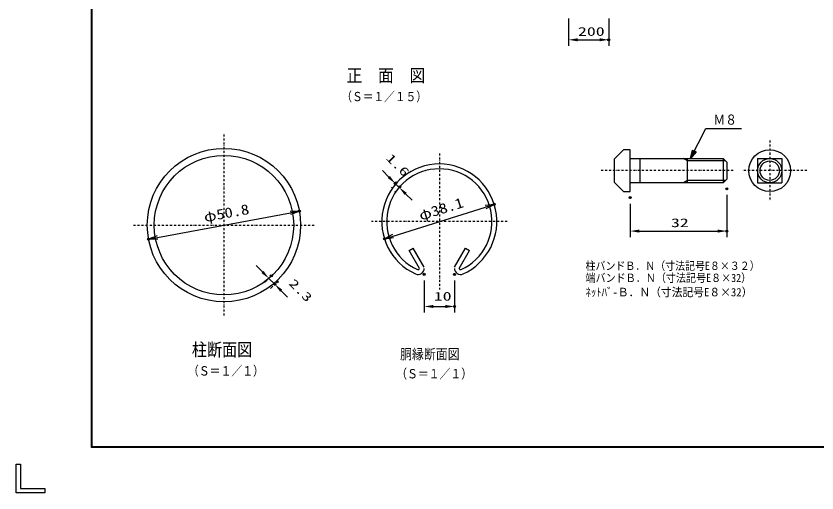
# Model space of a CAD drawing. Units: millimetres, scale not verified. Extents: x -4425 to 4425, y -3150 to 3150.
# Drawn here: x -4425 to -444, y -3150 to -782 of the extents above; entities that cross this region are included whole.
import ezdxf
from ezdxf.enums import TextEntityAlignment as Align

# ---------------------------------------------------------------- set-up
doc = ezdxf.new("R2010")
doc.units = ezdxf.units.MM
doc.header["$LTSCALE"] = 20
doc.header["$PDMODE"] = 32
doc.header["$PDSIZE"] = 10
doc.linetypes.add('USER1', pattern=[1.01, 0.5, -0.25, 0.01, -0.25])
for name, color, linetype, lineweight in [('0-0_12', 4, 'USER1', 25), ('0-1_2', 7, 'Continuous', 25), ('0-2_1', 7, 'Continuous', 25), ('0-3_0', 7, 'Continuous', 25), ('0-A_DWGBRD-SMEC0', 2, 'Continuous', 25), ('0-E_WAKU', 7, 'Continuous', 25)]:
    doc.layers.add(name, color=color, linetype=linetype, lineweight=lineweight)
doc.layers.add('0-9_DEFPOINTS', color=7, linetype='Continuous')
doc.styles.add('ＭＳ ゴシック', font='')
doc.styles.get('ＭＳ ゴシック').set_extended_font_data('MS Gothic')

# ---------------------------------------------------------------- blocks, each defined once
blk = doc.blocks.new('C8')
at = {"layer": '0-2_1', "color": 4}
for points in [[(70052.3, 39283.4), (71552.3, 42283.4), (75104.3, 42283.4)], [(70521.9, 39987.8), (70240.1, 39659.1), (70334, 40081.7)]]:
    blk.add_lwpolyline(points, dxfattribs=at)
blk.add_lwpolyline([(70615.8, 39940.9), (70052.3, 39283.4), (70240.1, 40128.7)], close=True, dxfattribs=at)
blk = doc.blocks.new('DARROWS')
at = {"layer": '0-3_0', "color": 2}
blk.add_line((0, 0), (-19.982, 0), dxfattribs=at)
blk.add_lwpolyline([(-20, -3.333), (0, 0), (-20, 3.333)], dxfattribs=at)

msp = doc.modelspace()

# ---------------------------------------------------------------- linework, layer by layer
at = {"layer": '0-0_12'}
for p, q in [((-3391.55, -1370.24), (-3391.55, -2270.28)), ((-3841.54, -1820.28), (-2941.55, -1820.28))]:
    msp.add_line(p, q, dxfattribs=at)
at = {"layer": '0-0_12', "color": 7, "linetype": 'Continuous'}
msp.add_circle((-3391.55, -1820.28), 381, dxfattribs=at)
at = {"layer": '0-1_2'}
for p, q in [((-1372.38, -1445.96), (-1405.39, -1445.96)), ((-1450.39, -1608.81), (-1450.39, -1490.96)), ((-1372.38, -1489.88), (-910.39, -1489.88)), ((-1087.39, -1609.88), (-1087.39, -1489.88)), ((-892.39, -1507.88), (-892.39, -1591.88)), ((-910.39, -1609.88), (-1372.38, -1609.88))]:
    msp.add_line(p, q, dxfattribs=at)
at = {"layer": '0-1_2', "color": 4}
for p, q in [((-898.39, -1501.88), (-1087.39, -1501.88)), ((-898.39, -1597.88), (-1087.39, -1597.88))]:
    msp.add_line(p, q, dxfattribs=at)
at = {"layer": '0-1_2'}
msp.add_lwpolyline([(-1405.38, -1653.81), (-1372.38, -1653.81), (-1372.38, -1445.96)], dxfattribs=at)
at = {"layer": '0-2_1', "color": 4, "linetype": 'USER1'}
for p, q in [((-679.15, -1399.88), (-679.15, -1699.88)), ((-2321.06, -1464.95), (-2321.06, -2139.95)), ((-860.69, -1549.88), (-1518.25, -1549.88)), ((-494.34, -1549.88), (-815.74, -1549.88)), ((-1983.56, -1802.45), (-2658.56, -1802.45))]:
    msp.add_line(p, q, dxfattribs=at)
at = {"layer": '0-2_1'}
for p, q in [((-1324.03, -1489.88), (-1324.03, -1609.88)), ((-1324.03, -1489.88), (-1324.03, -1609.88)), ((-910.39, -1489.88), (-910.39, -1609.88)), ((-910.39, -1489.88), (-892.39, -1507.88)), ((-910.39, -1489.88), (-892.39, -1507.88)), ((-739.15, -1489.88), (-619.15, -1489.88)), ((-739.15, -1489.88), (-739.15, -1609.88)), ((-619.15, -1489.88), (-619.15, -1609.88)), ((-910.39, -1609.88), (-892.39, -1591.88)), ((-910.39, -1609.88), (-892.39, -1591.88)), ((-1405.38, -1653.81), (-1450.38, -1608.81)), ((-739.15, -1609.88), (-619.15, -1609.88)), ((-739.15, -1609.88), (-619.15, -1609.88)), ((-2471.67, -1947.05), (-2450.89, -1935.04)), ((-2420.21, -2036.18), (-2471.67, -1947.05)), ((-2396.58, -2029.12), (-2450.89, -1935.04)), ((-2245.55, -2029.11), (-2191.23, -1935.04)), ((-2221.91, -2036.18), (-2170.45, -1947.04)), ((-2191.23, -1935.04), (-2170.45, -1947.04))]:
    msp.add_line(p, q, dxfattribs=at)
at = {"layer": '0-2_1', "color": 4}
for p, q in [((-1087.39, -1501.88), (-1108.17, -1489.88)), ((-1087.39, -1597.88), (-1108.17, -1609.88))]:
    msp.add_line(p, q, dxfattribs=at)
at = {"layer": '0-2_1'}
for centre, radius in [((-679.15, -1549.88), 103.95), ((-3391.55, -1820.28), 346.5), ((-679.15, -1549.88), 60)]:
    msp.add_circle(centre, radius, dxfattribs=at)
at = {"layer": '0-2_1', "color": 4}
msp.add_circle((-679.15, -1549.88), 48, dxfattribs=at)
msp.add_circle((-679.15, -1549.88), 48, dxfattribs=at)
at = {"layer": '0-2_1'}
for centre, radius, start, end in [((-2321.06, -1802.45), 285.75, 294.33142, 245.56897), ((-2321.06, -1802.45), 261.75, 294.33142, 245.56897), ((-2426.61, -2034.79), 30.55, 245.56751, 0.00064), ((-2426.61, -2034.79), 6.55, 245.56677, 347.70767), ((-2426.61, -2034.79), 6.55, 245.56677, 347.70767), ((-2215.51, -2034.79), 30.55, 179.99992, 294.43259), ((-2215.51, -2034.79), 6.55, 192.29338, 294.43329), ((-2215.51, -2034.79), 6.55, 192.29338, 294.43329)]:
    msp.add_arc(centre, radius, start, end, dxfattribs=at)
at = {"layer": '0-3_0', "color": 1}
for p, q in [((-1679.39, -794.69), (-1679.39, -930.15)), ((-1479.39, -794.69), (-1479.39, -930.15)), ((-2558.78, -1632.22), (-2561.24, -1634.67)), ((-2539.15, -1651.85), (-2541.6, -1654.3)), ((-3177.3, -2093.5), (-3189.57, -2105.76)), ((-2396.06, -2094.53), (-2396.06, -2254.1)), ((-2246.06, -2094.66), (-2246.06, -2254.1)), ((-3147.85, -2122.94), (-3160.12, -2135.21))]:
    msp.add_line(p, q, dxfattribs=at)
at = {"layer": '0-3_0', "color": 2}
for p, q in [((-1634.39, -900.15), (-1524.39, -900.15)), ((-2571.84, -1581.64), (-2603.66, -1549.82)), ((-2520.39, -1633.09), (-2540.02, -1613.46)), ((-2488.57, -1664.91), (-2456.75, -1696.73)), ((-2550.81, -1874.39), (-2091.31, -1730.51)), ((-3721.97, -1881.28), (-3061.14, -1759.27)), ((-3200.17, -2052.73), (-3231.99, -2020.91)), ((-3168.35, -2084.55), (-3138.91, -2114)), ((-3107.09, -2145.82), (-3075.27, -2177.64)), ((-2351.06, -2224.1), (-2291.06, -2224.1))]:
    msp.add_line(p, q, dxfattribs=at)
at = {"layer": '0-3_0'}
msp.add_line((-1405.39, -1445.96), (-1450.39, -1490.96), dxfattribs=at)
at = {"layer": '0-3_0', "color": 2}
for points in [[(-1634.39, -892.65), (-1679.39, -900.15), (-1634.39, -907.65)], [(-1524.39, -892.65), (-1479.39, -900.15), (-1524.39, -907.65)], [(-2566.54, -1576.34), (-2540.02, -1613.46), (-2577.15, -1586.94)], [(-2483.27, -1659.61), (-2520.39, -1633.09), (-2493.87, -1670.21)], [(-3194.87, -2047.43), (-3168.35, -2084.55), (-3205.48, -2058.04)], [(-3101.78, -2140.52), (-3138.91, -2114), (-3112.39, -2151.12)], [(-2351.06, -2216.6), (-2396.06, -2224.1), (-2351.06, -2231.6)], [(-2291.06, -2216.6), (-2246.06, -2224.1), (-2291.06, -2231.6)]]:
    msp.add_solid(points, dxfattribs=at)
at = {"layer": '0-9_DEFPOINTS'}
for p in [(-1479.39, -900.15), (-2540.02, -1613.46), (-2537.57, -1611.01), (-2517.93, -1630.63), (-892.39, -1639.88), (-1372.39, -1683.81), (-3016.89, -1751.11), (-2048.37, -1717.06), (-892.39, -1849.88), (-3766.22, -1889.45), (-2593.75, -1887.84), (-3156.09, -2072.29), (-2396.06, -2064.53), (-2246.06, -2064.66), (-3138.91, -2114), (-3126.63, -2101.73), (-2246.06, -2224.1)]:
    msp.add_point(p, dxfattribs=at)
at = {"layer": '0-A_DWGBRD-SMEC0', "color": 1}
for p, q in [((-892.39, -1669.88), (-892.39, -1879.88)), ((-1372.39, -1713.81), (-1372.39, -1879.88))]:
    msp.add_line(p, q, dxfattribs=at)
at = {"layer": '0-A_DWGBRD-SMEC0'}
msp.add_line((-1327.39, -1849.88), (-937.39, -1849.88), dxfattribs=at)
for points in [[(-1327.39, -1842.38), (-1372.39, -1849.88), (-1327.39, -1857.38)], [(-937.39, -1842.38), (-892.39, -1849.88), (-937.39, -1857.38)]]:
    msp.add_solid(points, dxfattribs=at)
at = {"layer": '0-E_WAKU'}
for p, q in [((-4048, -2923), (-4048, 2923)), ((-4403.51, -3006.75), (-4403.51, -3128.51)), ((-4281.75, -3150), (-4425, -3150))]:
    msp.add_line(p, q, dxfattribs=at)
msp.add_lwpolyline([(-4050, 2925), (4200, 2925), (4200, -2925), (-4050, -2925)], close=True, dxfattribs=at)
for points in [[(4198, 2923), (4198, -2923), (-4048, -2923)], [(4196, 2921), (4196, -2921), (-4046, -2921)], [(-4046, -2921), (-4046, 2921), (4196, 2921)], [(-4425, -3150), (-4425, -3006.75), (-4403.51, -3006.75)], [(-4403.51, -3128.51), (-4281.75, -3128.51), (-4281.75, -3150)]]:
    msp.add_lwpolyline(points, dxfattribs=at)

# ---------------------------------------------------------------- block references
at = {"layer": '0-3_0', "xscale": 0.05, "yscale": 0.05}
msp.add_blockref('C8', (-4575, -3454.06), dxfattribs=at)
at = {"layer": '0-3_0', "xscale": 2.25, "yscale": 2.25}
for p, rotation in [((-2048.37, -1717.06), 17.3873), ((-3016.89, -1751.11), 10.46007), ((-2593.75, -1887.84), 197.3873), ((-3766.22, -1889.45), 190.46007)]:
    msp.add_blockref('DARROWS', p, dxfattribs=dict(at, rotation=rotation))

# ---------------------------------------------------------------- texts
at = {"layer": '0-2_1', "color": 4, "style": 'ＭＳ ゴシック'}
for s, height, width, p in [('正\u3000面\u3000図', 63.64, 0.9, (-2781.89, -1128.22)), ('（Ｓ＝１／１５）', 45.89, 0.85, (-2808.14, -1218.56)), ('Ｍ８', 50.51, 0.85, (-958.84, -1336.85)), ('柱バンドＢ．Ｎ（寸法記号E８×３２）', 40.3, 0.9, (-1594.51, -2054.86)), ('端バンドＢ．Ｎ（寸法記号E８×32）', 40.67, 0.9, (-1594.51, -2114.93)), ('ﾈｯﾄﾊﾞ-Ｂ．Ｎ（寸法記号E８×32）', 41.32, 0.95, (-1594.51, -2186.3)), ('柱断面図', 64.62, 0.85, (-3551, -2489.86)), ('胴縁断面図', 50.94, 0.85, (-2516.02, -2501.36)), ('（Ｓ＝１／１）', 46.52, 0.85, (-3570.56, -2580.97)), ('（Ｓ＝１／１）', 46.52, 0.85, (-2535.57, -2595.1))]:
    msp.add_text(s, height=height, dxfattribs=dict(at, width=width)).set_placement(p, align=Align.BOTTOM_LEFT)
at = {"layer": '0-3_0', "color": 3, "style": 'ＭＳ ゴシック', "width": 1.5}
for s, p in [('200', (-1631.89, -893.48)), ('10', (-2348.58, -2208.12))]:
    msp.add_text(s, height=43.26, dxfattribs=at).set_placement(p, align=Align.BOTTOM_LEFT)
at = {"layer": '0-3_0', "color": 3, "style": 'ＭＳ ゴシック'}
for s, height, rotation, width, p in [('1.6', 43.26, 315, 1.5, (-2598.7, -1499.43)), ('φ38.1', 50.51, 17.387, 1.2, (-2408.67, -1812.55)), ('φ50.8', 50.51, 10.46, 1.2, (-3483.61, -1820.46)), ('2.3', 43.26, 315, 1.5, (-3081.75, -2121.77))]:
    msp.add_text(s, height=height, rotation=rotation, dxfattribs=dict(at, width=width)).set_placement(p, align=Align.BOTTOM_LEFT)
at = {"layer": '0-A_DWGBRD-SMEC0', "color": 3, "style": 'ＭＳ ゴシック', "width": 1.5}
msp.add_text('32', height=43.26, dxfattribs=at).set_placement((-1169.89, -1843.21), align=Align.BOTTOM_LEFT)

doc.saveas('drawing.dxf')
